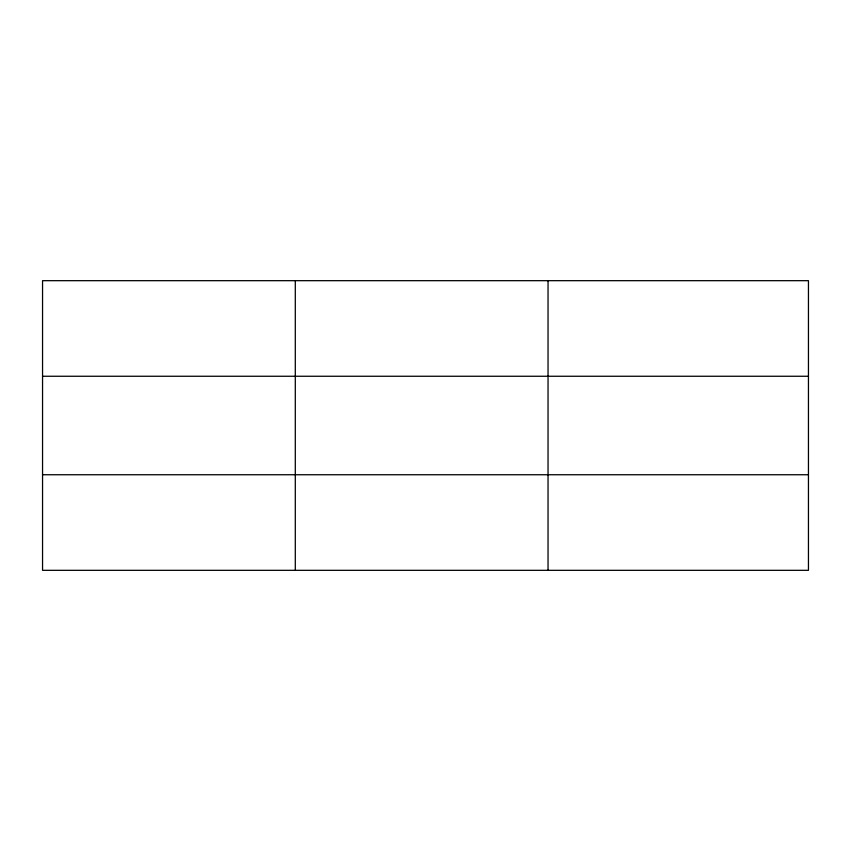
<?xml version="1.0" encoding="UTF-8"?>
<svg xmlns="http://www.w3.org/2000/svg" width="851" height="851" viewBox="0 0 851 851"><rect width="100%" height="100%" fill="white"/><g stroke="black" fill="none" stroke-linecap="round" stroke-linejoin="round"><path stroke-width="1.28" d="M295.297 280.681L295.297 570.319M548.044 280.681L548.044 570.319M808.45 376.259L808.45 280.681L42.55 280.681L42.55 570.319L808.45 570.319L808.45 376.259L42.55 376.259M42.55 474.741L808.45 474.741"/></g></svg>
